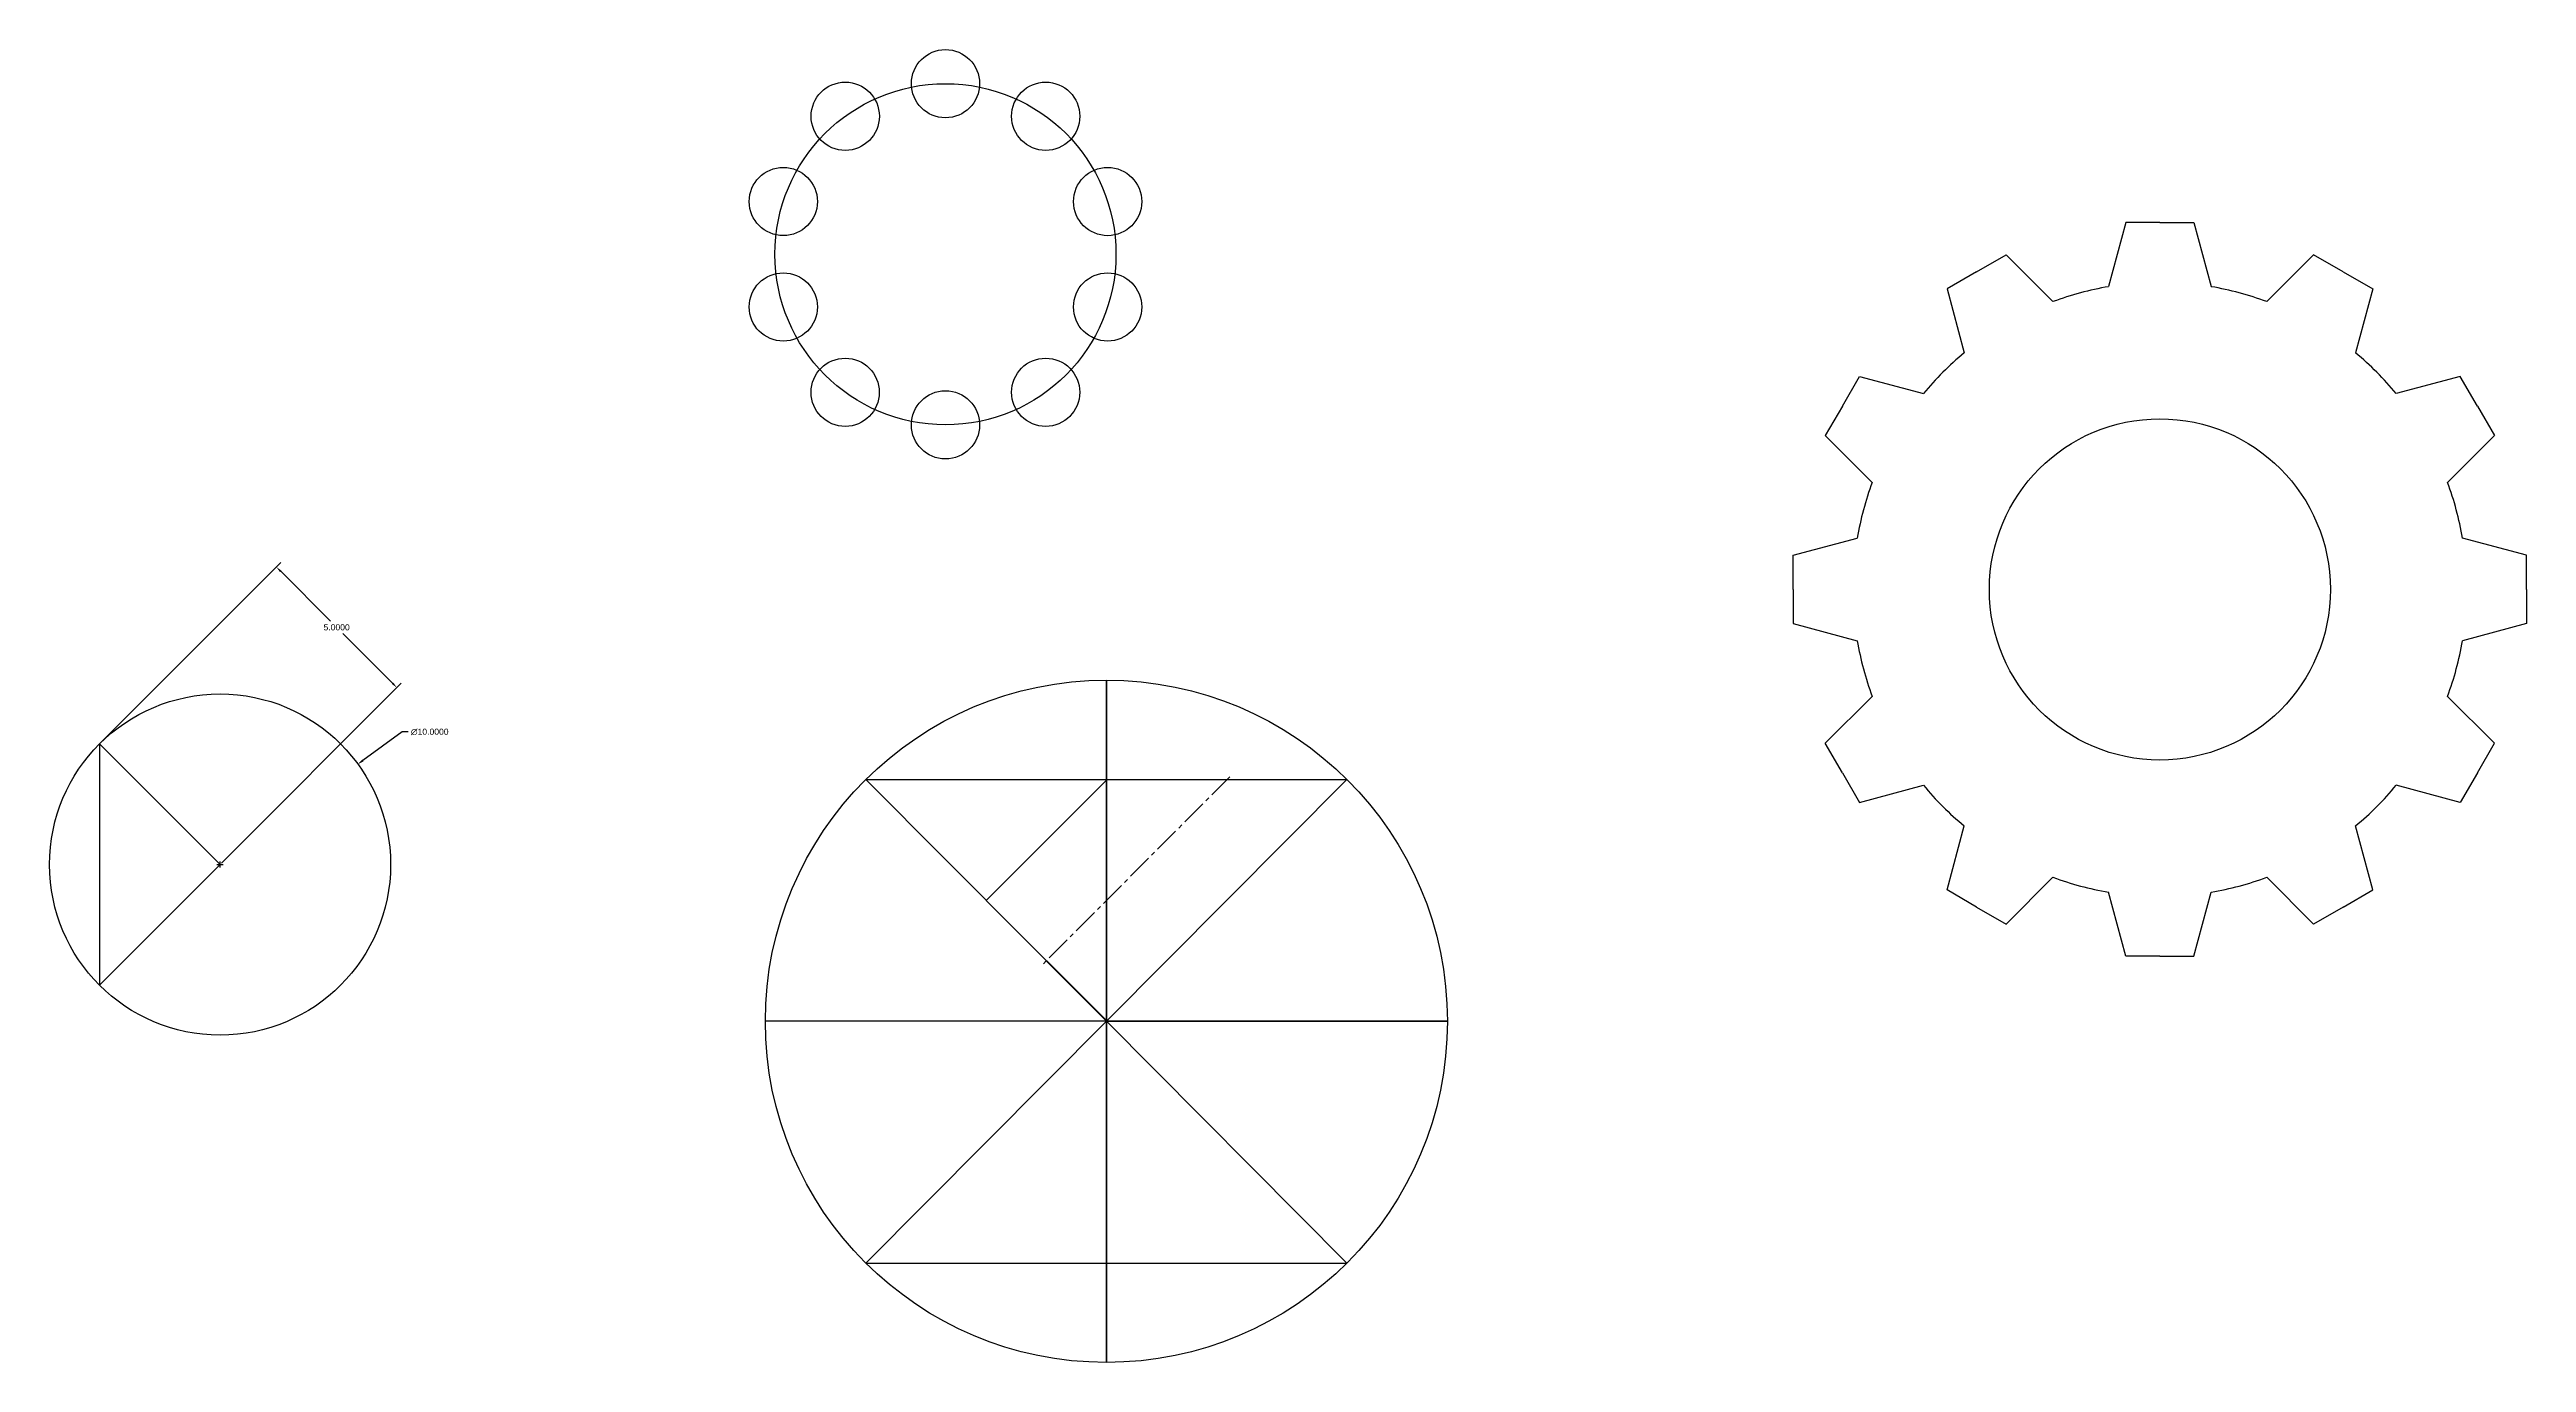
# Model space of a CAD drawing. Header units: millimetres. Extents: x 19 to 392, y -10 to 214.
# Drawn here: x 19.3 to 91.9, y -10 to 28.5 of the extents above; entities that cross this region are included whole.
import ezdxf

# ---------------------------------------------------------------- set-up
doc = ezdxf.new("R2010")
doc.units = ezdxf.units.MM
doc.header["$MEASUREMENT"] = 0
doc.linetypes.add('CENTER2', pattern=[1.125, 0.75, -0.125, 0.125, -0.125])
doc.styles.get("Standard").update_dxf_attribs({"font": 'arial.ttf'})
doc.dimstyles.get("Standard").update_dxf_attribs({"dimtxt": 0.18, "dimasz": 0.18, "dimexe": 0.18, "dimexo": 0.0625, "dimgap": 0.09, "dimtad": 0, "dimtih": 1, "dimtoh": 1, "dimdec": 4, "dimzin": 0, "dimdsep": 46, "dimtxsty": 'Standard', "dimcen": 0.09, "dimadec": 0, "dimazin": 0, "dimtfac": 1, "dimtdec": 4, "dimtofl": 0, "dimtmove": 0, "dimatfit": 3, "dimfxl": 1, "dimtolj": 1, "dimtzin": 0, "dimarcsym": 0})

# ---------------------------------------------------------------- blocks, each defined once
blk = doc.blocks.new('*D8')
at = {"color": 0, "lineweight": -2, "transparency": 16777216}
for p, q in [((20.81, 8.173), (26.08, 13.442)), ((26.08, 13.188), (27.538, 11.729)), ((29.361, 9.907), (27.902, 11.365)), ((24.346, 4.637), (29.615, 9.907))]:
    blk.add_line(p, q, dxfattribs=at)
at = {"color": 0, "transparency": 16777216}
for points in [[(26.101, 13.209), (26.059, 13.166), (25.952, 13.315)], [(29.382, 9.928), (29.34, 9.885), (29.488, 9.779)]]:
    blk.add_solid(points, dxfattribs=at)
at = {"layer": 'Defpoints', "color": 0, "transparency": 16777216}
for p in [(25.952, 13.315), (20.766, 8.128), (24.302, 4.593)]:
    blk.add_point(p, dxfattribs=at)
at = {"color": 0, "transparency": 16777216, "insert": (27.72, 11.547), "char_height": 0.18, "attachment_point": 5}
blk.add_mtext('\\A1;5.0000', dxfattribs=at)
blk = doc.blocks.new('*D9')
at = {"color": 0, "lineweight": -2, "transparency": 16777216}
for p, q in [((29.64, 8.481), (28.489, 7.642)), ((29.82, 8.481), (29.64, 8.481)), ((24.212, 4.593), (24.392, 4.593)), ((24.302, 4.503), (24.302, 4.683))]:
    blk.add_line(p, q, dxfattribs=at)
at = {"color": 0, "transparency": 16777216}
blk.add_solid([(28.471, 7.667), (28.507, 7.618), (28.343, 7.536)], dxfattribs=at)
at = {"layer": 'Defpoints', "color": 0, "transparency": 16777216}
for p in [(28.343, 7.536), (20.26, 1.649)]:
    blk.add_point(p, dxfattribs=at)
at = {"color": 0, "transparency": 16777216, "insert": (30.451, 8.481), "char_height": 0.18, "attachment_point": 5}
blk.add_mtext('\\A1;∅10.0000', dxfattribs=at)
blk = doc.blocks.new('*U14')
at = {"color": 0, "linetype": 'CENTER2', "transparency": 16777216}
blk.add_line((2.734, 2.741), (-2.734, -2.741), dxfattribs=at)
blk = doc.blocks.new('*U11')
for p, q in [((4.593, 20.991), (4.593, 30.991)), ((4.593, 30.991), (4.593, 10.991)), ((-2.496, 13.938), (-2.496, 28.045)), ((-2.496, 28.045), (4.593, 20.991)), ((11.681, 28.045), (4.593, 20.991)), ((11.681, 13.938), (11.681, 28.045)), ((4.593, 20.991), (-5.407, 20.991)), ((-5.407, 20.991), (14.593, 20.991)), ((14.593, 20.991), (-5.407, 20.991)), ((4.593, 20.991), (-2.496, 13.938)), ((1.049, 17.464), (-2.487, 21)), ((1.049, 17.464), (4.584, 21)), ((4.593, 20.991), (1.049, 17.464)), ((4.593, 20.991), (4.593, 20.991)), ((4.593, 20.991), (4.593, 20.991)), ((4.593, 20.991), (11.681, 13.938))]:
    blk.add_line(p, q)
blk.add_circle((4.593, 20.991), 10)
at = {"linetype": 'CENTER2', "rotation": 90}
blk.add_blockref('*U14', (0.165, 21.877), dxfattribs=at)
blk = doc.blocks.new('*U12')
at = {"color": 0, "linetype": 'ByBlock', "lineweight": -2, "transparency": 16777216, "rotation": 270}
blk.add_blockref('*U11', (29.302, 4.593), dxfattribs=at)
blk = doc.blocks.new('*U17')
blk.add_circle((5, 5), 1)
blk = doc.blocks.new('*U18')
at = {"color": 0, "linetype": 'ByBlock', "lineweight": -2, "transparency": 16777216}
for p, rotation in [((50.574, 22.481), 90), ((49.619, 25.42), 126), ((49.619, 19.542), 53.99999999999989), ((47.119, 27.237), 162), ((47.119, 17.726), 17.99999999999989), ((44.028, 27.237), 197.9999999999999), ((44.028, 17.726), 341.9999999999999), ((41.528, 25.42), 233.9999999999999), ((41.528, 19.542), 305.9999999999999), ((40.574, 22.481), 269.9999999999999)]:
    blk.add_blockref('*U17', p, dxfattribs=dict(at, rotation=rotation))
blk = doc.blocks.new('*U21')
for p, q in [((-1, 10.75), (-1.503, 8.874)), ((0, 10.75), (-1, 10.75)), ((0, 10.75), (1, 10.75)), ((1, 10.75), (1.503, 8.874)), ((-5.375, 9.31), (-4.509, 9.81)), ((-4.509, 9.81), (-3.135, 8.436)), ((4.509, 9.81), (3.135, 8.436)), ((5.375, 9.31), (4.509, 9.81)), ((-5.375, 9.31), (-6.241, 8.81)), ((-6.241, 8.81), (-5.738, 6.933)), ((5.375, 9.31), (6.241, 8.81)), ((6.241, 8.81), (5.738, 6.933)), ((-9.31, 5.375), (-8.81, 6.241)), ((-8.81, 6.241), (-6.933, 5.738)), ((8.81, 6.241), (6.933, 5.738)), ((9.31, 5.375), (8.81, 6.241)), ((-9.31, 5.375), (-9.81, 4.509)), ((9.31, 5.375), (9.81, 4.509)), ((-9.81, 4.509), (-8.436, 3.135)), ((9.81, 4.509), (8.436, 3.135)), ((-10.75, 1), (-8.874, 1.503)), ((10.75, 1), (8.874, 1.503)), ((-10.75, 0), (-10.75, 1)), ((10.75, 0), (10.75, 1)), ((-10.75, 0), (-10.75, -1)), ((10.75, 0), (10.75, -1)), ((-10.75, -1), (-8.874, -1.503)), ((10.75, -1), (8.874, -1.503)), ((-9.81, -4.509), (-8.436, -3.135)), ((9.81, -4.509), (8.436, -3.135)), ((-9.31, -5.375), (-9.81, -4.509)), ((9.31, -5.375), (9.81, -4.509)), ((-9.31, -5.375), (-8.81, -6.241)), ((-8.81, -6.241), (-6.933, -5.738)), ((8.81, -6.241), (6.933, -5.738)), ((9.31, -5.375), (8.81, -6.241)), ((-6.241, -8.81), (-5.738, -6.933)), ((6.241, -8.81), (5.738, -6.933)), ((-4.509, -9.81), (-3.135, -8.436)), ((4.509, -9.81), (3.135, -8.436)), ((-5.375, -9.31), (-6.241, -8.81)), ((-5.375, -9.31), (-4.509, -9.81)), ((-1, -10.75), (-1.503, -8.874)), ((1, -10.75), (1.503, -8.874)), ((5.375, -9.31), (4.509, -9.81)), ((5.375, -9.31), (6.241, -8.81)), ((0, -10.75), (-1, -10.75)), ((0, -10.75), (1, -10.75))]:
    blk.add_line(p, q)
blk.add_circle((0, 0), 5)
for start, end in [(99.61193, 110.38807), (69.61193, 80.38807), (129.61193, 140.38807), (39.61193, 50.38807), (159.61193, 170.38807), (9.61193, 20.38807), (189.61193, 200.38807), (339.61193, 350.38807), (219.61193, 230.38807), (309.61193, 320.38807), (249.61193, 260.38807), (279.61193, 290.38807)]:
    blk.add_arc((0, 0), 9, start, end)
blk = doc.blocks.new('*U22')
at = {"color": 0, "linetype": 'ByBlock', "lineweight": -2, "transparency": 16777216}
blk.add_blockref('*U21', (0, 0), dxfattribs=at)

msp = doc.modelspace()

# ---------------------------------------------------------------- linework, layer by layer
for p, q in [((24.30162, 4.59296), (20.76608, 8.12849)), ((20.76608, 8.12849), (20.76608, 1.05742)), ((20.76608, 1.05742), (24.30162, 4.59296))]:
    msp.add_line(p, q)
for centre in [(45.57354, 22.48137), (24.30162, 4.59296)]:
    msp.add_circle(centre, 5)

# ---------------------------------------------------------------- block references
for name, p in [('*U22', (81.18489, 12.65777)), ('*U18', (0, 0)), ('*U12', (0, 0))]:
    msp.add_blockref(name, p)

# ---------------------------------------------------------------- dimensions: what is measured, and where the dimension line sits
dim = msp.add_linear_dim(base=(25.9525, 13.31491), p1=(24.30162, 4.59296), p2=(20.76608, 8.12849), angle=135, dimstyle='Standard')
dim.commit()
dim.dimension.update_dxf_attribs({"geometry": '*D8', "text_midpoint": (27.72027, 11.54714)})
dim = msp.add_diameter_dim_2p(p1=(20.25983, 1.64949), p2=(28.3434, 7.53642), dimstyle='Standard')
dim.commit()
dim.dimension.update_dxf_attribs({"geometry": '*D9', "text_midpoint": (30.45146, 8.4809), "dimtype": 163})

doc.saveas('drawing.dxf')
